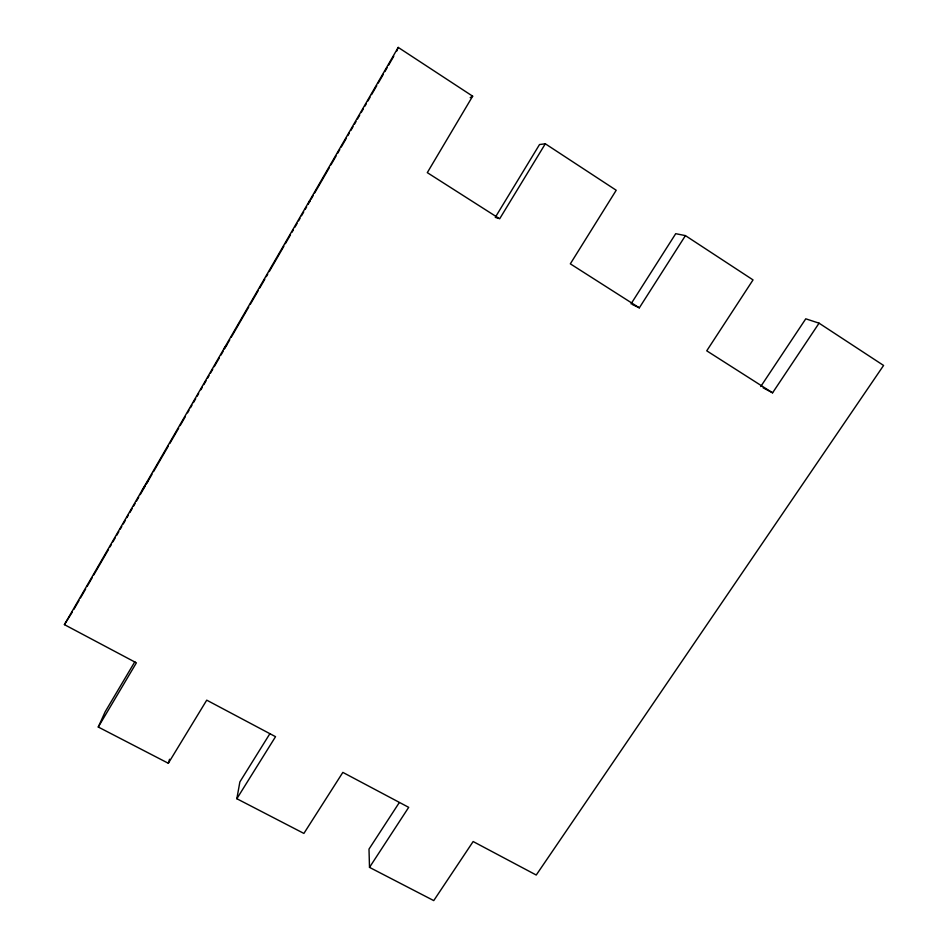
<?xml version="1.0" encoding="UTF-8"?>
<svg xmlns="http://www.w3.org/2000/svg" width="948" height="948" viewBox="0 0 948 948"><rect width="100%" height="100%" fill="white"/><g stroke="black" fill="none" stroke-linecap="round" stroke-linejoin="round"><path stroke-width="1.42" d="M760.734 386.547L805.776 318.812L819.06 323.173L883.583 365.454L536.236 875.028L473.147 841.54L433.746 900.6L369.507 867.373L408.695 807.341L342.844 772.395L303.893 833.422L236.846 798.726L239.868 781.922L269.86 733.728M134.841 661.74L105.145 711.818L98.272 727.033L168.329 763.27L169.55 759.265M396.75 51.097L398.207 47.4L472.661 96.186L427.299 172.643L499.667 218.787L545.313 143.788L616.212 190.252L570.329 263.84L639.331 307.839L685.428 235.614L753.032 279.909L706.734 350.819L772.584 392.816L819.06 323.173M98.272 727.033L136.382 662.83L64.417 624.637L398.207 47.4M73.849 609.398L79.004 600.487M80.485 597.927L85.64 589.016M87.109 586.468L92.276 577.545M93.745 574.998L108.487 549.508M109.956 546.96L111.437 544.413M112.907 541.865L115.123 538.026M116.604 535.478L118.82 531.65M120.289 529.103L121.771 526.543M123.24 523.995L125.456 520.168M126.937 517.62L128.407 515.06M129.888 512.513L132.104 508.685M133.573 506.125L135.054 503.578M136.524 501.03L138.74 497.202M140.221 494.643L145.388 485.708M146.857 483.16L152.036 474.213M153.517 471.654L168.306 446.081M169.787 443.522L178.662 428.188M180.132 425.628L185.31 416.67M187.538 412.842L189.019 410.271M190.501 407.711L191.982 405.151M193.463 402.58L195.691 398.741M197.172 396.169L198.653 393.61M200.881 389.758L202.362 387.199M203.844 384.639L206.072 380.788M207.553 378.228L209.034 375.657M210.515 373.097L212.743 369.246M214.224 366.686L219.415 357.716M220.896 355.144L223.124 351.305M224.605 348.734L226.833 344.894M227.567 343.603L229.76 339.822M231.229 337.287L248.755 306.974M250.225 304.45L258.259 290.55M259.716 288.026L264.836 279.186M266.293 276.662L267.751 274.138M269.22 271.602L283.89 246.231M285.36 243.695L290.491 234.82M291.96 232.284L293.43 229.748M294.887 227.212L297.091 223.408M298.561 220.872L300.03 218.336M301.488 215.8L303.692 211.985M305.161 209.449L306.631 206.913M308.1 204.377L310.292 200.573L309.084 201.533M311.027 199.305L313.243 195.478M314.712 192.93L329.454 167.441M330.935 164.893L336.09 155.982M337.559 153.434L339.775 149.606M341.244 147.059L346.411 138.135M347.88 135.588L349.35 133.04M350.831 130.492L353.035 126.665M354.516 124.105L355.998 121.545M357.479 118.986L359.707 115.146M361.188 112.575L363.404 108.736M364.897 106.176L366.378 103.616M367.86 101.057L370.076 97.206M371.557 94.646L376.747 85.687M378.228 83.116L383.407 74.157M384.888 71.598L387.116 67.746M388.597 65.187L393.776 56.228M168.329 763.27L206.735 700.157L275.536 736.679L236.846 798.726M64.417 624.637L72.38 611.946M631.036 303.87L675.711 233.682L685.428 235.614M142.437 489.725L148.338 480.612M399.203 802.707L368.997 849.112L369.507 867.373M223.906 348.828L226.845 344.657M470.208 97.644L472.661 96.186M545.313 143.788L539.519 144.546L495.283 217.341L498.577 218.431M632.221 304.438L639.331 307.839M763.104 387.803L772.584 392.816"/></g></svg>
